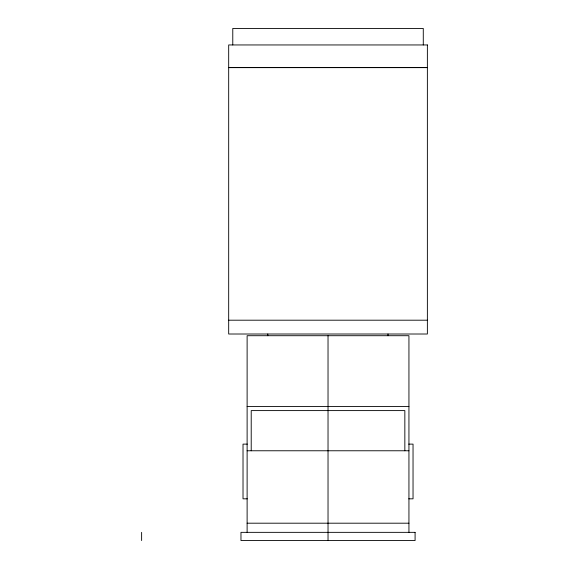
<?xml version="1.0" encoding="UTF-8"?>
<svg xmlns="http://www.w3.org/2000/svg" width="569" height="569" viewBox="0 0 569 569"><rect width="100%" height="100%" fill="white"/><g stroke="black" fill="none" stroke-linecap="round" stroke-linejoin="round"><path stroke-width="0.85" d="M228.681 67.54L427.376 67.54M228.681 67.64L427.376 67.64M228.681 320.198L427.376 320.198M247.117 406.565L408.94 406.565M247.309 444.119L243.02 444.119L243.02 498.828L247.309 498.828M408.748 444.119L413.037 444.119L413.037 498.828L408.748 498.828M247.117 450.769L408.94 450.769M247.117 523.196L408.94 523.196M423.279 44.951L423.279 28.45L232.778 28.45L232.778 44.951M408.94 532.349L408.94 335.71L247.117 335.71L247.117 532.349M404.844 450.769L404.844 410.598L251.214 410.598L251.214 450.769M388.008 333.989L388.008 335.71M328.029 335.71L328.029 540.55M267.793 333.989L267.793 335.71M141.624 532.356L141.624 540.55M427.376 44.951L228.681 44.951L228.681 334.01L427.376 334.01L427.376 44.951M415.086 532.349L240.972 532.349L240.972 540.55L415.086 540.55L415.086 532.349"/></g></svg>
